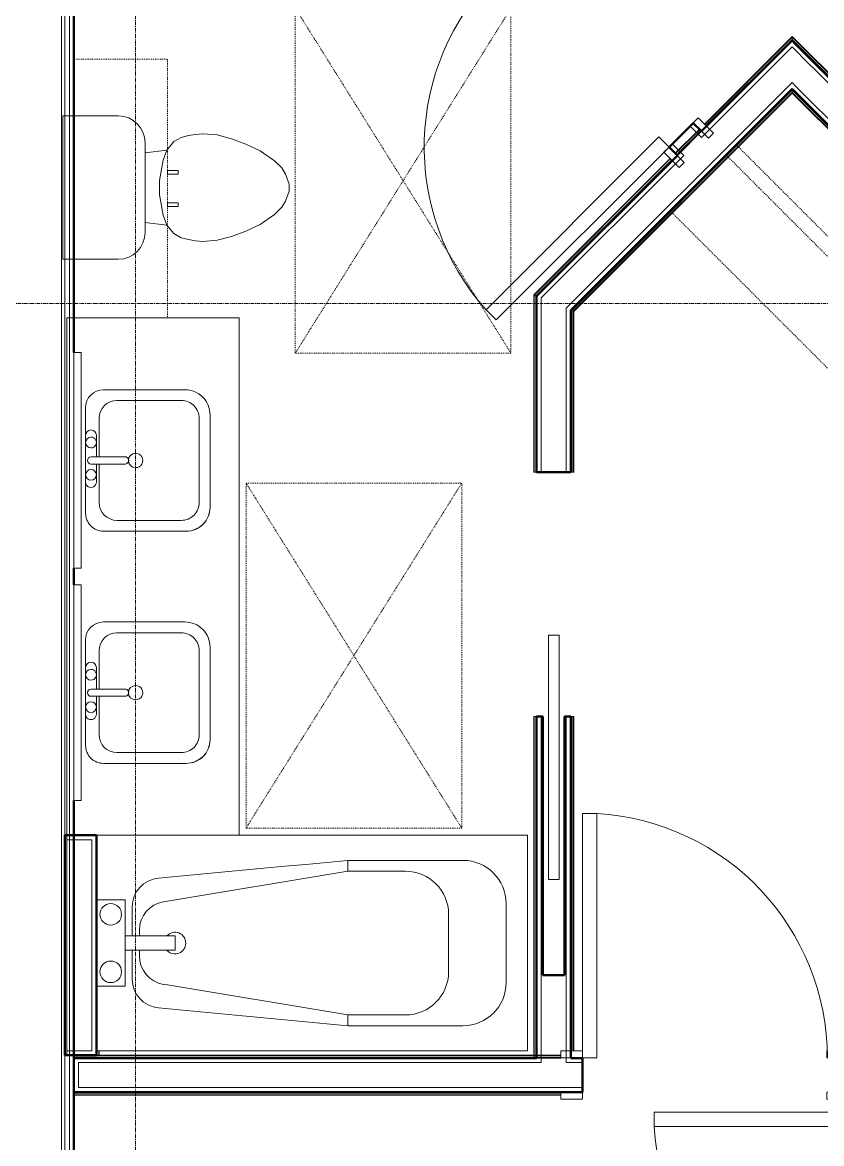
# Model space of a CAD drawing. Header units: inches. Extents: x -4218 to -1830, y 9767 to 12426.
# Drawn here: x -2516 to -2404.9, y 11418.3 to 11574.3 of the extents above; entities that cross this region are included whole.
import ezdxf

# ---------------------------------------------------------------- set-up
doc = ezdxf.new("R2010")
doc.units = ezdxf.units.IN
doc.header["$MEASUREMENT"] = 0
doc.linetypes.add('Dash', pattern=[0.25, 0.125, -0.125])
doc.linetypes.add('Grid Line 1_2_', pattern=[0.875, 0.5, -0.125, 0.125, -0.125])
for name, color, linetype, lineweight in [('0-1', 7, 'Continuous', 5), ('0-2', 253, 'Continuous', 9), ('A-DOOR-1', 7, 'Continuous', 9), ('A-DOOR-2', 50, 'Continuous', 20), ('A-DOOR-FRAM-1', 50, 'Continuous', 20), ('A-GENM-HDLN-1', 7, 'Dash', 9), ('A-WALL-1', 250, 'Continuous', 50), ('A-WALL-2', 10, 'Continuous', 13), ('A-WALL-3', 254, 'Continuous', 9), ('A-WALL-4', 253, 'Continuous', 9), ('A-WALL-5', 252, 'Continuous', 9), ('A-WALL-6', 7, 'Continuous', 9), ('I-WALL-1', 250, 'Continuous', 50), ('I-WALL-3', 253, 'Continuous', 9), ('I-WALL-4', 252, 'Continuous', 9), ('P-SANR-FIXT-1', 7, 'Continuous', 9), ('P-SANR-FIXT-2', 253, 'Continuous', 9), ('P-SANR-FIXT-3', 252, 'Continuous', 9), ('Q-CASE-1', 252, 'Continuous', 9), ('Q-CASE-2', 7, 'Continuous', 9), ('Q-CASE-3', 253, 'Continuous', 9), ('Q-CASE-4', 7, 'Dash', 9), ('Q-CASE-5', 254, 'Continuous', 9), ('Q-CASE-HDLN-1', 7, 'Dash', 9), ('S-GRID-1', 1, 'Grid Line 1_2_', 9)]:
    doc.layers.add(name, color=color, linetype=linetype, lineweight=lineweight)

# ---------------------------------------------------------------- blocks, each defined once
blk = doc.blocks.new('Basic Wall _ INT - W4BØF - _5_8 GYP - 2X4 WOOD_BATT_ - 5_8 GYP_ - ___-2687653-BACKGROUND - 3RD FLOOR')
at = {"layer": 'A-WALL-4'}
for p, q in [((-2408.95, 11572.28), (-2408.95, 11572.37)), ((-2408.95, 11572.08), (-2408.95, 11572.28)), ((-2408.95, 11571.98), (-2408.95, 11572.07)), ((-2408.95, 11571.79), (-2408.95, 11571.82)), ((-2421.81, 11559.42), (-2425.16, 11556.07)), ((-2424.92, 11555.82), (-2421.56, 11559.18)), ((-2444.91, 11536.41), (-2444.85, 11536.38)), ((-2444.85, 11536.38), (-2444.7, 11536.32)), ((-2444.7, 11536.32), (-2444.64, 11536.29)), ((-2444.52, 11536.24), (-2444.5, 11536.23))]:
    blk.add_line(p, q, dxfattribs=at)
at = {"layer": 'A-WALL-5'}
for p, q in [((-2408.95, 11572.28), (-2421.1, 11560.13)), ((-2420.85, 11559.88), (-2408.95, 11571.79)), ((-2421.85, 11559.47), (-2425.21, 11556.11)), ((-2422.09, 11558.82), (-2424.56, 11556.35)), ((-2421.65, 11559.26), (-2422.05, 11558.86)), ((-2425.87, 11555.36), (-2444.85, 11536.38)), ((-2444.5, 11536.23), (-2425.62, 11555.11)), ((-2424.6, 11556.31), (-2425, 11555.91))]:
    blk.add_line(p, q, dxfattribs=at)
at = {"layer": 'A-WALL-6'}
for p, q in [((-2408.95, 11572.37), (-2421.14, 11560.18)), ((-2408.95, 11571.96), (-2420.94, 11559.97)), ((-2425.92, 11555.4), (-2444.91, 11536.41)), ((-2425.71, 11555.2), (-2444.62, 11536.29))]:
    blk.add_line(p, q, dxfattribs=at)
at = {"layer": 'A-WALL-6', "flags": 128}
for points in [[(-2408.95, 11572.37), (-2408.95, 11572.2), (-2408.95, 11572.07), (-2408.95, 11571.99), (-2408.95, 11571.96)], [(-2408.95, 11571.96), (-2408.95, 11571.96), (-2408.95, 11571.95), (-2408.95, 11571.93), (-2408.95, 11571.9), (-2408.95, 11571.88), (-2408.95, 11571.85)], [(-2444.62, 11536.29), (-2444.64, 11536.29), (-2444.7, 11536.32), (-2444.79, 11536.36), (-2444.91, 11536.41)], [(-2444.54, 11536.25), (-2444.56, 11536.26), (-2444.58, 11536.27), (-2444.6, 11536.28), (-2444.61, 11536.28), (-2444.62, 11536.28), (-2444.62, 11536.29)]]:
    blk.add_lwpolyline(points, dxfattribs=at)
blk = doc.blocks.new('Basic Wall _ INT - W4BØF - _5_8 GYP - 2X4 WOOD_BATT_ - 5_8 GYP_ - ___-2687652-BACKGROUND - 3RD FLOOR')
at = {"layer": 'A-WALL-4'}
for p, q in [((-2408.95, 11565.03), (-2408.95, 11565.07)), ((-2408.95, 11564.78), (-2408.95, 11564.87)), ((-2408.95, 11564.57), (-2408.95, 11564.78)), ((-2408.95, 11564.48), (-2408.95, 11564.57)), ((-2439.75, 11534.27), (-2439.72, 11534.26)), ((-2439.61, 11534.21), (-2439.55, 11534.18)), ((-2439.54, 11534.18), (-2439.4, 11534.12)), ((-2439.4, 11534.12), (-2439.34, 11534.1))]:
    blk.add_line(p, q, dxfattribs=at)
at = {"layer": 'A-WALL-5'}
for p, q in [((-2439.75, 11534.27), (-2408.95, 11565.07)), ((-2408.95, 11564.57), (-2439.4, 11534.12))]:
    blk.add_line(p, q, dxfattribs=at)
at = {"layer": 'A-WALL-6'}
for p, q in [((-2439.62, 11534.21), (-2408.95, 11564.89)), ((-2408.95, 11564.48), (-2439.34, 11534.1))]:
    blk.add_line(p, q, dxfattribs=at)
at = {"layer": 'A-WALL-6', "flags": 128}
for points in [[(-2408.95, 11565.01), (-2408.95, 11564.98), (-2408.95, 11564.95), (-2408.95, 11564.92), (-2408.95, 11564.91), (-2408.95, 11564.89), (-2408.95, 11564.89)], [(-2408.95, 11564.89), (-2408.95, 11564.86), (-2408.95, 11564.78), (-2408.95, 11564.65), (-2408.95, 11564.48)], [(-2439.62, 11534.21), (-2439.63, 11534.22), (-2439.63, 11534.22), (-2439.65, 11534.22), (-2439.66, 11534.23), (-2439.68, 11534.24), (-2439.71, 11534.25)], [(-2439.34, 11534.1), (-2439.45, 11534.14), (-2439.55, 11534.18), (-2439.6, 11534.21), (-2439.62, 11534.21)]]:
    blk.add_lwpolyline(points, dxfattribs=at)
blk = doc.blocks.new('Basic Wall _ INT - W4BØF - _5_8 GYP - 2X4 WOOD_BATT_ - 5_8 GYP_ - ___-2687655-BACKGROUND - 3RD FLOOR')
at = {"layer": 'A-WALL-4'}
for p, q in [((-2439.72, 11534.26), (-2439.75, 11534.27)), ((-2439.55, 11534.18), (-2439.61, 11534.21)), ((-2439.4, 11534.12), (-2439.54, 11534.18)), ((-2439.34, 11534.1), (-2439.4, 11534.12))]:
    blk.add_line(p, q, dxfattribs=at)
at = {"layer": 'A-WALL-5'}
for p, q in [((-2439.75, 11511.72), (-2439.75, 11534.27)), ((-2439.4, 11534.12), (-2439.4, 11511.72)), ((-2439.75, 11511.72), (-2439.72, 11511.72)), ((-2439.61, 11511.72), (-2439.55, 11511.72)), ((-2439.54, 11511.72), (-2439.4, 11511.72)), ((-2439.4, 11511.72), (-2439.34, 11511.72)), ((-2439.72, 11477.72), (-2439.75, 11477.72)), ((-2439.75, 11431.2), (-2439.75, 11477.72)), ((-2439.55, 11477.72), (-2439.61, 11477.72)), ((-2439.4, 11477.72), (-2439.54, 11477.72)), ((-2439.34, 11477.72), (-2439.4, 11477.72)), ((-2439.4, 11477.72), (-2439.4, 11431.2))]:
    blk.add_line(p, q, dxfattribs=at)
at = {"layer": 'A-WALL-6'}
for p, q in [((-2439.62, 11511.72), (-2439.62, 11534.21)), ((-2439.34, 11534.1), (-2439.34, 11511.72)), ((-2439.71, 11511.72), (-2439.75, 11511.72)), ((-2439.62, 11511.72), (-2439.71, 11511.72)), ((-2439.34, 11511.72), (-2439.62, 11511.72)), ((-2439.75, 11477.72), (-2439.71, 11477.72)), ((-2439.71, 11477.72), (-2439.62, 11477.72)), ((-2439.62, 11431.2), (-2439.62, 11477.72)), ((-2439.62, 11477.72), (-2439.34, 11477.72)), ((-2439.34, 11477.72), (-2439.34, 11431.2))]:
    blk.add_line(p, q, dxfattribs=at)
at = {"layer": 'A-WALL-6', "flags": 128}
for points in [[(-2439.71, 11534.25), (-2439.68, 11534.24), (-2439.66, 11534.23), (-2439.65, 11534.22), (-2439.63, 11534.22), (-2439.63, 11534.22), (-2439.62, 11534.21)], [(-2439.62, 11534.21), (-2439.6, 11534.21), (-2439.55, 11534.18), (-2439.45, 11534.14), (-2439.34, 11534.1)]]:
    blk.add_lwpolyline(points, dxfattribs=at)
blk = doc.blocks.new('Basic Wall _ INT - W4BØF - _5_8 GYP - 2X4 WOOD_BATT_ - 5_8 GYP_ - ___-2687654-BACKGROUND - 3RD FLOOR')
at = {"layer": 'A-WALL-3'}
for p, q in [((-2444.91, 11430.2), (-2444.85, 11430.2)), ((-2444.85, 11430.2), (-2444.7, 11430.2)), ((-2444.7, 11430.2), (-2444.64, 11430.2)), ((-2444.52, 11430.2), (-2444.5, 11430.2))]:
    blk.add_line(p, q, dxfattribs=at)
at = {"layer": 'A-WALL-4'}
for p, q in [((-2444.85, 11536.38), (-2444.91, 11536.41)), ((-2444.7, 11536.32), (-2444.85, 11536.38)), ((-2444.64, 11536.29), (-2444.7, 11536.32)), ((-2444.5, 11536.23), (-2444.52, 11536.24)), ((-2444.62, 11430.2), (-2444.91, 11430.2)), ((-2444.85, 11430.62), (-2444.85, 11430.51)), ((-2444.85, 11430.5), (-2444.85, 11430.42)), ((-2444.85, 11430.41), (-2444.85, 11430.35)), ((-2444.56, 11430.2), (-2444.62, 11430.2))]:
    blk.add_line(p, q, dxfattribs=at)
at = {"layer": 'A-WALL-5'}
for p, q in [((-2444.85, 11536.38), (-2444.85, 11511.72)), ((-2444.5, 11511.72), (-2444.5, 11536.23)), ((-2444.91, 11511.72), (-2444.85, 11511.72)), ((-2444.85, 11511.72), (-2444.7, 11511.72)), ((-2444.7, 11511.72), (-2444.64, 11511.72)), ((-2444.52, 11511.72), (-2444.5, 11511.72)), ((-2444.85, 11477.72), (-2444.91, 11477.72)), ((-2444.7, 11477.72), (-2444.85, 11477.72)), ((-2444.85, 11477.72), (-2444.85, 11430.62)), ((-2444.64, 11477.72), (-2444.7, 11477.72)), ((-2444.5, 11477.72), (-2444.52, 11477.72)), ((-2444.5, 11430.2), (-2444.5, 11477.72)), ((-2444.91, 11430.62), (-2444.91, 11430.51)), ((-2444.91, 11430.5), (-2444.91, 11430.42)), ((-2444.91, 11430.41), (-2444.91, 11430.35)), ((-2444.54, 11430.2), (-2444.56, 11430.2)), ((-2444.5, 11430.2), (-2444.54, 11430.2))]:
    blk.add_line(p, q, dxfattribs=at)
at = {"layer": 'A-WALL-6'}
for p, q in [((-2444.91, 11536.41), (-2444.91, 11511.72)), ((-2444.62, 11536.29), (-2444.62, 11511.72)), ((-2444.62, 11511.72), (-2444.91, 11511.72)), ((-2444.54, 11511.72), (-2444.62, 11511.72)), ((-2444.5, 11511.72), (-2444.54, 11511.72)), ((-2444.91, 11477.72), (-2444.62, 11477.72)), ((-2444.91, 11477.72), (-2444.91, 11430.62)), ((-2444.62, 11477.72), (-2444.62, 11430.2)), ((-2444.62, 11477.72), (-2444.54, 11477.72)), ((-2444.54, 11477.72), (-2444.5, 11477.72))]:
    blk.add_line(p, q, dxfattribs=at)
at = {"layer": 'A-WALL-6', "flags": 128}
for points in [[(-2444.91, 11536.41), (-2444.79, 11536.36), (-2444.7, 11536.32), (-2444.64, 11536.29), (-2444.62, 11536.29)], [(-2444.62, 11536.29), (-2444.62, 11536.28), (-2444.61, 11536.28), (-2444.6, 11536.28), (-2444.58, 11536.27), (-2444.56, 11536.26), (-2444.54, 11536.25)]]:
    blk.add_lwpolyline(points, dxfattribs=at)
blk = doc.blocks.new('POCKET - FLUSH - 2-10 x 6-8-2882529-BACKGROUND - 3RD FLOOR')
at = {"layer": 'A-DOOR-2'}
for p, q in [((-39.67, 0.75), (-39.67, -0.75)), ((-5.67, 0.75), (-39.67, 0.75)), ((-5.67, -0.75), (-5.67, 0.75)), ((-39.67, -0.75), (-5.67, -0.75))]:
    blk.add_line(p, q, dxfattribs=at)
blk = doc.blocks.new('Bath Tub - Maestro - 60_x30_-1352617-BACKGROUND - 3RD FLOOR')
at = {"layer": 'P-SANR-FIXT-1'}
for p, q in [((60, 30), (19.88, 30)), ((60, 0), (60, 30)), ((35, 25), (9.35, 20.74)), ((35, 26.5), (51, 26.5)), ((35, 26.5), (35, 25)), ((43, 25), (35, 25)), ((4, 21), (0, 21)), ((4, 16), (4, 21)), ((57, 20.5), (57, 9.5)), ((5, 16), (5, 20.04)), ((49, 11), (49, 19)), ((4, 14), (4, 16)), ((4, 16), (10.94, 16)), ((6, 16.8), (6, 16)), ((10.94, 14), (10.94, 16)), ((4, 9), (4, 14)), ((10.94, 14), (4, 14)), ((5, 9.96), (5, 14)), ((6, 14), (6, 13.2)), ((0, 9), (4, 9)), ((9.35, 9.26), (35, 5)), ((35, 3.5), (35, 5)), ((35, 5), (43, 5)), ((51, 3.5), (35, 3.5)), ((0, 0), (60, 0))]:
    blk.add_line(p, q, dxfattribs=at)
at = {"layer": 'P-SANR-FIXT-1', "flags": 128}
for points in [[(8.63, 24.03), (11.56, 24.3), (14.49, 24.58), (17.42, 24.85), (20.35, 25.13), (23.28, 25.4), (26.21, 25.68), (29.14, 25.95), (32.07, 26.23), (35, 26.5)], [(35, 3.5), (32.07, 3.77), (29.14, 4.05), (26.21, 4.32), (23.28, 4.6), (20.35, 4.87), (17.42, 5.15), (14.49, 5.42), (11.56, 5.7), (8.63, 5.97)]]:
    blk.add_lwpolyline(points, dxfattribs=at)
at = {"layer": 'P-SANR-FIXT-1'}
for centre, radius, start, end in [((43, 19), 6, 360, 90), ((51, 20.5), 6, 360, 90), ((9, 20.04), 4, 95.3558, 180), ((2, 19), 1.5, 360, 180), ((10, 16.8), 4, 99.4223, 180), ((2, 19), 1.5, 180, 360), ((10.94, 15), 1.5, 360, 137.9289), ((10.94, 15), 1.5, 222.0711, 360), ((2, 11), 1.5, 360, 180), ((10, 13.2), 4, 180, 260.5777), ((2, 11), 1.5, 180, 360), ((43, 11), 6, 270, 0), ((9, 9.96), 4, 180, 264.6442), ((51, 9.5), 6, 270, 360)]:
    blk.add_arc(centre, radius, start, end, dxfattribs=at)
at = {"layer": 'P-SANR-FIXT-2'}
blk.add_line((0, 21), (0, 9), dxfattribs=at)
at = {"layer": 'P-SANR-FIXT-3'}
for p, q in [((0, 30), (0, 21)), ((0, 21), (0, 9)), ((0, 9), (0, 0))]:
    blk.add_line(p, q, dxfattribs=at)
blk = doc.blocks.new('Toilet-Domestic-3D - Toilet-Domestic-3D-2939674-BACKGROUND - 3RD FLOOR')
at = {"layer": 'P-SANR-FIXT-1'}
for p, q in [((-3.74, 10), (-2.74, 11)), ((-2.74, 11), (-1.87, 11.5)), ((-1.87, 11.5), (-0.5, 12)), ((-0.5, 12), (0.5, 12)), ((0.5, 12), (1.87, 11.5)), ((1.87, 11.5), (2.74, 11)), ((2.74, 11), (3.74, 10)), ((-5.13, 8), (-3.74, 10)), ((3.74, 10), (5.13, 8)), ((-6.06, 6), (-5.13, 8)), ((5.13, 8), (6.06, 6)), ((-6.79, 4), (-6.06, 6)), ((6.06, 6), (6.79, 4)), ((-7.33, 1.99), (-6.79, 4)), ((6.79, 4), (7.33, 1.99)), ((-7.5, 0), (-7.33, 1.99)), ((7.33, 1.99), (7.5, 0)), ((-7.41, -1), (-7.5, 0)), ((-7.24, -2), (-7.41, -1)), ((7.41, -1), (7.24, -2)), ((7.5, 0), (7.41, -1)), ((-6.97, -3), (-7.24, -2)), ((-6.4, -4), (-6.97, -3)), ((6.97, -3), (6.4, -4)), ((7.24, -2), (6.97, -3)), ((-5.21, -5), (-6.4, -4)), ((6.4, -4), (5.21, -5)), ((-3.84, -5.5), (-5.21, -5)), ((-4.86, -8.02), (-5.21, -5)), ((-1, -6), (-3.84, -5.5)), ((1, -6), (-1, -6)), ((3.84, -5.5), (1, -6)), ((5.21, -5), (3.84, -5.5)), ((4.86, -8.02), (5.21, -5)), ((6.25, -8.02), (-6.25, -8.02)), ((-9.98, -11.75), (-9.98, -17.93)), ((9.98, -17.93), (9.98, -11.75))]:
    blk.add_line(p, q, dxfattribs=at)
for centre, start, end in [((-6.25, -11.75), 90, 180), ((6.25, -11.75), 0, 90)]:
    blk.add_arc(centre, 3.73, start, end, dxfattribs=at)
at = {"layer": 'P-SANR-FIXT-3'}
for p, q in [((-9.98, -17.93), (-9.98, -19.48)), ((9.98, -19.48), (9.98, -17.93)), ((-9.98, -19.48), (9.98, -19.48))]:
    blk.add_line(p, q, dxfattribs=at)
blk = doc.blocks.new('Bath Vanity - Bath Vanity 72_-3150018-BACKGROUND - 3RD FLOOR')
at = {"layer": 'Q-CASE-1'}
for p, q in [((36.74, 1), (36.74, 4.12)), ((-35.26, 1), (-35.26, 0)), ((-35.26, 0), (36.74, 0))]:
    blk.add_line(p, q, dxfattribs=at)
at = {"layer": 'Q-CASE-2'}
for p, q in [((36.74, 24), (-35.26, 24)), ((-35.26, 24), (-35.26, 1)), ((36.74, 4.12), (36.74, 24))]:
    blk.add_line(p, q, dxfattribs=at)
at = {"layer": 'Q-CASE-3'}
blk.add_line((36.74, 0.04), (36.74, 1), dxfattribs=at)
blk = doc.blocks.new('ADA Clearances - 30_x48_-1721104-BACKGROUND - 3RD FLOOR')
at = {"layer": 'A-GENM-HDLN-1'}
for p, q in [((15, 24), (-15, -24)), ((-15, 24), (15, -24)), ((-15, -24), (-15, 24)), ((-15, 24), (15, 24)), ((15, 24), (15, -24)), ((15, -24), (-15, -24))]:
    blk.add_line(p, q, dxfattribs=at)
blk = doc.blocks.new('M_Sink Vanity-Square - 500 x 440mm-1372835-BACKGROUND - 3RD FLOOR')
at = {"layer": 'P-SANR-FIXT-1'}
for p, q in [((-5.72, 10.23), (7.14, 10.23)), ((-5.72, 10.23), (7.14, 10.23)), ((-5.22, 8.73), (6.46, 8.73)), ((-9.22, -4.59), (-9.22, 6.73)), ((-9.22, -4.59), (-9.22, 6.73)), ((10.46, 6.91), (10.46, -4.59)), ((10.46, 6.91), (10.46, -4.59)), ((-7.72, -2.72), (-7.72, 6.23)), ((8.96, 6.23), (8.96, -2.72)), ((0.12, -6.33), (0.12, -1.59)), ((1.12, -6.33), (1.12, -1.59)), ((0.12, -5.22), (-5.22, -5.22)), ((-2.88, -5.59), (0.12, -5.59)), ((6.46, -5.22), (1.12, -5.22)), ((1.12, -5.59), (3.62, -5.59)), ((7.96, -7.09), (-6.72, -7.09)), ((7.96, -7.09), (-6.72, -7.09)), ((3.62, -7.09), (-2.88, -7.09))]:
    blk.add_line(p, q, dxfattribs=at)
for centre, radius, start, end in [((-5.72, 6.73), 3.5, 90, 180), ((-5.72, 6.73), 3.5, 90, 180), ((7.14, 6.91), 3.32, 0, 90), ((7.14, 6.91), 3.32, 360, 90), ((-5.22, 6.23), 2.5, 90, 180), ((6.46, 6.23), 2.5, 360, 90), ((0.62, -0.13), 1, 360, 180), ((0.62, -0.13), 1, 180, 0), ((0.62, -1.59), 0.5, 360, 180), ((-5.22, -2.72), 2.5, 180, 270), ((6.46, -2.72), 2.5, 270, 360), ((-6.72, -4.59), 2.5, 180, 270), ((-6.72, -4.59), 2.5, 180, 270), ((7.96, -4.59), 2.5, 270, 0), ((7.96, -4.59), 2.5, 270, 0), ((-2.88, -6.34), 0.75, 90, 270), ((-1.88, -6.34), 0.75, 360, 180), ((2.62, -6.34), 0.75, 0, 180), ((3.62, -6.34), 0.75, 270, 90), ((-1.88, -6.34), 0.75, 180, 0), ((0.62, -6.33), 0.5, 180, 0), ((2.62, -6.34), 0.75, 180, 0)]:
    blk.add_arc(centre, radius, start, end, dxfattribs=at)
blk = doc.blocks.new('Basic Wall _ INT - W4BØF - _5_8 GYP - 2X4 WOOD_BATT_ - 5_8 GYP_ - ___-2687657-BACKGROUND - 3RD FLOOR')
at = {"layer": 'A-WALL-4'}
for p, q in [((-2408.95, 11572.37), (-2408.95, 11572.28)), ((-2408.95, 11572.28), (-2408.95, 11572.08)), ((-2408.95, 11572.07), (-2408.95, 11571.98)), ((-2408.95, 11571.82), (-2408.95, 11571.79))]:
    blk.add_line(p, q, dxfattribs=at)
at = {"layer": 'A-WALL-5'}
for p, q in [((-2408.95, 11572.28), (-2334.89, 11498.23)), ((-2335.14, 11497.98), (-2408.95, 11571.79))]:
    blk.add_line(p, q, dxfattribs=at)
at = {"layer": 'A-WALL-6'}
for p, q in [((-2408.95, 11572.37), (-2334.85, 11498.27)), ((-2335.05, 11498.07), (-2408.95, 11571.96))]:
    blk.add_line(p, q, dxfattribs=at)
at = {"layer": 'A-WALL-6', "flags": 128}
for points in [[(-2408.95, 11571.96), (-2408.95, 11571.99), (-2408.95, 11572.07), (-2408.95, 11572.2), (-2408.95, 11572.37)], [(-2408.95, 11571.85), (-2408.95, 11571.88), (-2408.95, 11571.9), (-2408.95, 11571.93), (-2408.95, 11571.95), (-2408.95, 11571.96), (-2408.95, 11571.96)]]:
    blk.add_lwpolyline(points, dxfattribs=at)
blk = doc.blocks.new('Basic Wall _ INT - W4BØF - _5_8 GYP - 2X4 WOOD_BATT_ - 5_8 GYP_ - ___-2687656-BACKGROUND - 3RD FLOOR')
at = {"layer": 'A-WALL-4'}
for p, q in [((-2408.95, 11565.07), (-2408.95, 11565.03)), ((-2408.95, 11564.87), (-2408.95, 11564.78)), ((-2408.95, 11564.78), (-2408.95, 11564.57)), ((-2408.95, 11564.57), (-2408.95, 11564.48))]:
    blk.add_line(p, q, dxfattribs=at)
at = {"layer": 'A-WALL-5'}
for p, q in [((-2352.3, 11508.42), (-2408.95, 11565.07)), ((-2408.95, 11564.57), (-2352.71, 11508.34))]:
    blk.add_line(p, q, dxfattribs=at)
at = {"layer": 'A-WALL-6'}
for p, q in [((-2408.95, 11564.89), (-2352.3, 11508.24)), ((-2408.95, 11564.48), (-2352.71, 11508.25))]:
    blk.add_line(p, q, dxfattribs=at)
at = {"layer": 'A-WALL-6', "flags": 128}
for points in [[(-2408.95, 11564.89), (-2408.95, 11564.89), (-2408.95, 11564.91), (-2408.95, 11564.92), (-2408.95, 11564.95), (-2408.95, 11564.98), (-2408.95, 11565.01)], [(-2408.95, 11564.48), (-2408.95, 11564.65), (-2408.95, 11564.78), (-2408.95, 11564.86), (-2408.95, 11564.89)]]:
    blk.add_lwpolyline(points, dxfattribs=at)
blk = doc.blocks.new('OD_CW_Closet - OD_CW_Closet-2622403-BACKGROUND - 3RD FLOOR')
at = {"layer": 'Q-CASE-HDLN-1'}
for p, q in [((80.94, 24), (0.74, 24)), ((0.74, 24), (0.74, 0)), ((80.94, 0), (80.94, 24)), ((0.74, 13), (80.94, 13)), ((0.74, 11), (80.94, 11)), ((0.74, 0), (80.94, 0))]:
    blk.add_line(p, q, dxfattribs=at)
blk = doc.blocks.new('SWING - SINGLE - FLUSH - 2-10 x 6-8 - PRIVACY-3199405-BACKGROUND - 3RD FLOOR')
at = {"layer": 'A-DOOR-1'}
blk.add_arc((17, -2.38), 34.07, 180, 266.6343, dxfattribs=at)
at = {"layer": 'A-DOOR-2'}
for p, q in [((15, -2.38), (15, -36.38)), ((17, -2.38), (15, -2.38)), ((17, -2.38), (17, -36.38)), ((17, -36.38), (15, -36.38))]:
    blk.add_line(p, q, dxfattribs=at)
at = {"layer": 'A-DOOR-FRAM-1'}
for p, q in [((-20, 2.37), (-20, 3.37)), ((-20, 3.37), (-17, 3.37)), ((-17, 3.37), (-17, 2.37)), ((17, 2.37), (17, 3.37)), ((17, 3.37), (20, 3.37)), ((20, 3.37), (20, 2.37)), ((-17, 2.37), (-20, 2.37)), ((20, 2.37), (17, 2.37)), ((-20, -2.38), (-17, -2.38)), ((-20, -3.38), (-20, -2.38)), ((-17, -2.38), (-17, -3.38)), ((17, -2.38), (20, -2.38)), ((17, -3.38), (17, -2.38)), ((20, -2.38), (20, -3.38)), ((-17, -3.38), (-20, -3.38)), ((20, -3.38), (17, -3.38))]:
    blk.add_line(p, q, dxfattribs=at)
blk = doc.blocks.new('SWING - SINGLE - FLUSH - 2-8 x 6-8 - PASSAGE-3199418-BACKGROUND - 3RD FLOOR')
at = {"layer": 'A-DOOR-1'}
blk.add_arc((16, -2.38), 32.07, 180, 266.4241, dxfattribs=at)
at = {"layer": 'A-DOOR-2'}
for p, q in [((14, -2.38), (14, -34.38)), ((16, -2.38), (14, -2.38)), ((16, -2.38), (16, -34.38)), ((16, -34.38), (14, -34.38))]:
    blk.add_line(p, q, dxfattribs=at)
at = {"layer": 'A-DOOR-FRAM-1'}
for p, q in [((-19, 2.37), (-19, 3.37)), ((-19, 3.37), (-16, 3.37)), ((-16, 3.37), (-16, 2.37)), ((16, 2.37), (16, 3.37)), ((16, 3.37), (19, 3.37)), ((19, 3.37), (19, 2.37)), ((-16, 2.37), (-19, 2.37)), ((19, 2.37), (16, 2.37)), ((-19, -2.38), (-16, -2.38)), ((-19, -3.38), (-19, -2.38)), ((-16, -2.38), (-16, -3.38)), ((16, -2.38), (19, -2.38)), ((16, -3.38), (16, -2.38)), ((19, -2.38), (19, -3.38)), ((-16, -3.38), (-19, -3.38)), ((19, -3.38), (16, -3.38))]:
    blk.add_line(p, q, dxfattribs=at)
blk = doc.blocks.new('SWING - SINGLE - FLUSH - 2-10 x 6-8 - PRIVACY-3199407-BACKGROUND - 3RD FLOOR')
at = {"layer": 'A-DOOR-1'}
blk.add_arc((17, 2.37), 34.07, 93.3657, 180, dxfattribs=at)
at = {"layer": 'A-DOOR-2'}
for p, q in [((15, 2.37), (15, 36.38)), ((17, 36.38), (15, 36.38)), ((17, 2.37), (17, 36.38)), ((17, 2.37), (15, 2.37))]:
    blk.add_line(p, q, dxfattribs=at)
at = {"layer": 'A-DOOR-FRAM-1'}
for p, q in [((-17, 3.37), (-20, 3.37)), ((-20, 3.37), (-20, 2.37)), ((-17, 2.37), (-17, 3.37)), ((20, 3.37), (17, 3.37)), ((17, 3.37), (17, 2.37)), ((20, 2.37), (20, 3.37)), ((-20, 2.37), (-17, 2.37)), ((17, 2.37), (20, 2.37)), ((-17, -2.38), (-20, -2.38)), ((-20, -2.38), (-20, -3.38)), ((-17, -3.38), (-17, -2.38)), ((20, -2.38), (17, -2.38)), ((17, -2.38), (17, -3.38)), ((20, -3.38), (20, -2.38)), ((-20, -3.38), (-17, -3.38)), ((17, -3.38), (20, -3.38))]:
    blk.add_line(p, q, dxfattribs=at)
blk = doc.blocks.new('Basic Wall _ INT - W4BØF - _5_8 GYP - 2X4 WOOD_BATT_ - 5_8 GYP_ - ___-2694563-BACKGROUND - 3RD FLOOR')
at = {"layer": 'A-WALL-4'}
for p, q in [((-2508.87, 11425.45), (-2508.87, 11425.43)), ((-2508.87, 11425.31), (-2508.87, 11425.25)), ((-2508.87, 11425.25), (-2508.87, 11425.1)), ((-2508.87, 11425.1), (-2508.87, 11425.04)), ((-2438.12, 11425.45), (-2441.12, 11425.45))]:
    blk.add_line(p, q, dxfattribs=at)
at = {"layer": 'A-WALL-5'}
for p, q in [((-2508.87, 11425.41), (-2508.87, 11425.45)), ((-2441.12, 11425.45), (-2508.87, 11425.45)), ((-2508.87, 11425.39), (-2508.87, 11425.41)), ((-2508.87, 11425.35), (-2508.87, 11425.39)), ((-2508.87, 11425.34), (-2508.87, 11425.35)), ((-2508.87, 11425.33), (-2508.87, 11425.34)), ((-2508.87, 11425.04), (-2508.87, 11425.33)), ((-2508.87, 11425.1), (-2441.12, 11425.1))]:
    blk.add_line(p, q, dxfattribs=at)
at = {"layer": 'A-WALL-6'}
for p, q in [((-2508.87, 11425.33), (-2441.12, 11425.33)), ((-2508.87, 11425.04), (-2441.12, 11425.04))]:
    blk.add_line(p, q, dxfattribs=at)
blk = doc.blocks.new('Basic Wall _ INT - W4BØF - _5_8 GYP - 2X4 WOOD_BATT_ - 5_8 GYP_ - ___-2694564-BACKGROUND - 3RD FLOOR')
at = {"layer": 'A-WALL-4'}
for p, q in [((-2508.87, 11430.56), (-2508.87, 11430.41)), ((-2508.87, 11430.41), (-2508.87, 11430.34)), ((-2508.87, 11430.23), (-2508.87, 11430.2)), ((-2444.91, 11430.56), (-2444.79, 11430.56)), ((-2444.79, 11430.56), (-2444.7, 11430.56)), ((-2444.7, 11430.56), (-2444.64, 11430.56)), ((-2444.5, 11430.56), (-2443.88, 11430.56)), ((-2441.12, 11430.2), (-2444.5, 11430.2)), ((-2443.87, 11430.56), (-2441.12, 11430.56))]:
    blk.add_line(p, q, dxfattribs=at)
at = {"layer": 'A-WALL-5'}
for p, q in [((-2508.87, 11430.62), (-2505.79, 11430.62)), ((-2508.87, 11430.5), (-2508.87, 11430.58)), ((-2508.87, 11430.56), (-2444.91, 11430.56)), ((-2508.87, 11430.41), (-2508.87, 11430.5)), ((-2508.87, 11430.33), (-2508.87, 11430.41)), ((-2508.87, 11430.25), (-2508.87, 11430.33)), ((-2508.87, 11430.2), (-2508.87, 11430.25)), ((-2444.5, 11430.2), (-2508.87, 11430.2)), ((-2505.6, 11430.62), (-2505.55, 11430.62)), ((-2505.55, 11430.62), (-2505.45, 11430.62)), ((-2505.45, 11430.62), (-2505.34, 11430.62)), ((-2444.91, 11430.62), (-2444.79, 11430.62)), ((-2444.79, 11430.62), (-2444.7, 11430.62)), ((-2444.7, 11430.62), (-2444.64, 11430.62)), ((-2444.5, 11430.62), (-2443.88, 11430.62)), ((-2443.88, 11430.33), (-2444.5, 11430.33)), ((-2443.86, 11430.62), (-2441.12, 11430.62)), ((-2441.12, 11430.33), (-2443.84, 11430.33))]:
    blk.add_line(p, q, dxfattribs=at)
at = {"layer": 'A-WALL-6'}
for p, q in [((-2444.5, 11430.33), (-2508.87, 11430.33)), ((-2505.34, 11430.62), (-2444.91, 11430.62))]:
    blk.add_line(p, q, dxfattribs=at)
blk = doc.blocks.new('SWING - SINGLE - FLUSH - 2-10 x 6-8 - PASSAGE-3199423-BACKGROUND - 3RD FLOOR')
at = {"layer": 'A-DOOR-1'}
blk.add_arc((17, -2.38), 34.07, 180, 266.6343, dxfattribs=at)
at = {"layer": 'A-DOOR-2'}
for p, q in [((15, -2.38), (15, -36.38)), ((17, -2.38), (15, -2.38)), ((17, -2.38), (17, -36.38)), ((17, -36.38), (15, -36.38))]:
    blk.add_line(p, q, dxfattribs=at)
at = {"layer": 'A-DOOR-FRAM-1'}
for p, q in [((-20, 2.37), (-20, 3.37)), ((-20, 3.37), (-17, 3.37)), ((-17, 3.37), (-17, 2.37)), ((17, 2.37), (17, 3.37)), ((17, 3.37), (20, 3.37)), ((20, 3.37), (20, 2.37)), ((-17, 2.37), (-20, 2.37)), ((20, 2.37), (17, 2.37)), ((-20, -2.38), (-17, -2.38)), ((-20, -3.38), (-20, -2.38)), ((-17, -2.38), (-17, -3.38)), ((17, -2.38), (20, -2.38)), ((17, -3.38), (17, -2.38)), ((20, -2.38), (20, -3.38)), ((-17, -3.38), (-20, -3.38)), ((20, -3.38), (17, -3.38))]:
    blk.add_line(p, q, dxfattribs=at)
blk = doc.blocks.new('300 Series Wall Hung Cabinet_326 - 36_-2909953-BACKGROUND - 3RD FLOOR')
at = {"layer": 'Q-CASE-2'}
for p, q in [((-2.01, 14.69), (-2.5, 14.69)), ((-2.5, 14.69), (-2.5, 13.19)), ((-2.01, 13.19), (-2.01, 14.69)), ((2.49, 14.69), (2, 14.69)), ((2, 14.69), (2, 13.19)), ((2.49, 13.19), (2.49, 14.69)), ((-2.01, 13.19), (-2.5, 13.19)), ((2.49, 13.19), (2, 13.19))]:
    blk.add_line(p, q, dxfattribs=at)
at = {"layer": 'Q-CASE-4'}
for p, q in [((-18, 0.19), (-18, 13.19)), ((-18, 13.19), (18, 13.19)), ((18, 13.19), (18, 0.19)), ((18, 0.19), (-18, 0.19))]:
    blk.add_line(p, q, dxfattribs=at)
blk = doc.blocks.new('BATHROOM MIRROR - BATHROOM MIRROR 30_-2860221-BACKGROUND - 3RD FLOOR')
at = {"layer": 'Q-CASE-2'}
for p, q in [((-14.26, -23), (15.74, -23)), ((-14.26, -23), (-14.26, -24)), ((15.74, -24), (15.74, -23)), ((15.74, -24), (-14.26, -24))]:
    blk.add_line(p, q, dxfattribs=at)
at = {"layer": 'Q-CASE-5'}
blk.add_line((12.74, -24), (-11.26, -24), dxfattribs=at)
blk = doc.blocks.new('Basic Wall _ INT - W4FØF - INT - _5_8 GYP - 2X4 WOOD_BATT__ - ___-3105917-BACKGROUND - 3RD FLOOR')
at = {"layer": 'A-WALL-4'}
for p, q in [((-2505.54, 11430.58), (-2505.4, 11430.58)), ((-2505.4, 11430.58), (-2505.34, 11430.58))]:
    blk.add_line(p, q, dxfattribs=at)
at = {"layer": 'A-WALL-5'}
for p, q in [((-2505.75, 11431.2), (-2505.75, 11430.58)), ((-2505.75, 11430.58), (-2505.72, 11430.58)), ((-2505.61, 11430.58), (-2505.55, 11430.58)), ((-2505.4, 11430.61), (-2505.4, 11431.2))]:
    blk.add_line(p, q, dxfattribs=at)
at = {"layer": 'A-WALL-6'}
for p, q in [((-2505.71, 11430.58), (-2505.75, 11430.58)), ((-2505.62, 11430.58), (-2505.71, 11430.58)), ((-2505.62, 11430.58), (-2505.62, 11431.2)), ((-2505.34, 11430.58), (-2505.62, 11430.58)), ((-2505.34, 11430.58), (-2505.34, 11431.2))]:
    blk.add_line(p, q, dxfattribs=at)
blk = doc.blocks.new('CTR - 1st Phase - Unit Layouts_rvt-1-BACKGROUND - 3RD FLOOR')
at = {"layer": 'A-WALL-1'}
for p, q in [((-2408.95, 11571.79), (-2421.56, 11559.18)), ((-2408.51, 11571.34), (-2408.95, 11571.79)), ((-2405.59, 11568.43), (-2408.51, 11571.34)), ((-2333.02, 11495.86), (-2405.59, 11568.43)), ((-2439.75, 11534.27), (-2408.95, 11565.07)), ((-2408.95, 11565.07), (-2352.3, 11508.42)), ((-2422.71, 11560.32), (-2426.07, 11556.97)), ((-2421.56, 11559.18), (-2422.71, 11560.32)), ((-2426.07, 11556.97), (-2424.92, 11555.82)), ((-2424.92, 11555.82), (-2444.5, 11536.23)), ((-2444.5, 11536.23), (-2444.5, 11535.35)), ((-2444.5, 11535.35), (-2444.5, 11529.52)), ((-2439.75, 11511.72), (-2439.75, 11534.27)), ((-2444.5, 11529.52), (-2444.5, 11511.72)), ((-2444.5, 11511.72), (-2439.75, 11511.72)), ((-2444.5, 11477.72), (-2444.5, 11430.2)), ((-2443.62, 11477.72), (-2444.5, 11477.72)), ((-2443.62, 11441.72), (-2443.62, 11477.72)), ((-2439.75, 11477.72), (-2440.62, 11477.72)), ((-2440.62, 11477.72), (-2440.62, 11441.72)), ((-2439.75, 11430.2), (-2439.75, 11477.72)), ((-2510.12, 11461.2), (-2510.12, 11430.58)), ((-2509.87, 11461.2), (-2510.12, 11461.2)), ((-2506.37, 11461.2), (-2509.87, 11461.2)), ((-2505.75, 11461.2), (-2506.37, 11461.2)), ((-2505.75, 11430.58), (-2505.75, 11461.2)), ((-2440.62, 11441.72), (-2443.62, 11441.72)), ((-2510.12, 11430.58), (-2509.87, 11430.58)), ((-2509.87, 11430.58), (-2506.37, 11430.58)), ((-2444.5, 11430.2), (-2508.87, 11430.2)), ((-2508.87, 11430.2), (-2508.87, 11429.58)), ((-2506.37, 11430.58), (-2505.75, 11430.58)), ((-2438.12, 11430.2), (-2439.75, 11430.2)), ((-2438.12, 11425.45), (-2438.12, 11430.2)), ((-2508.87, 11429.58), (-2508.87, 11426.08)), ((-2508.87, 11426.08), (-2508.87, 11425.45)), ((-2508.87, 11425.45), (-2438.12, 11425.45))]:
    blk.add_line(p, q, dxfattribs=at)
at = {"layer": 'A-WALL-2'}
for p, q in [((-2421.56, 11558.29), (-2408.95, 11570.9)), ((-2408.95, 11570.9), (-2406.47, 11568.43)), ((-2406.47, 11568.43), (-2406.03, 11567.98)), ((-2333.46, 11495.42), (-2406.03, 11567.98)), ((-2440.37, 11534.53), (-2408.95, 11565.95)), ((-2408.95, 11565.95), (-2408.51, 11565.51)), ((-2351.67, 11508.68), (-2408.51, 11565.51)), ((-2423.15, 11559.88), (-2422, 11558.73)), ((-2421.56, 11558.29), (-2422, 11558.73)), ((-2425.62, 11557.41), (-2424.47, 11556.26)), ((-2443.87, 11535.98), (-2424.03, 11555.82)), ((-2424.03, 11555.82), (-2424.47, 11556.26)), ((-2443.87, 11531.03), (-2443.87, 11535.98)), ((-2440.37, 11533.64), (-2440.37, 11534.53)), ((-2440.37, 11511.72), (-2440.37, 11533.64)), ((-2443.87, 11530.14), (-2443.87, 11531.03)), ((-2443.87, 11511.72), (-2443.87, 11530.14)), ((-2443.87, 11430.2), (-2443.87, 11477.72)), ((-2440.37, 11430.2), (-2440.37, 11477.72)), ((-2509.87, 11460.58), (-2509.87, 11461.2)), ((-2509.87, 11460.58), (-2509.87, 11461.2)), ((-2509.87, 11431.2), (-2509.87, 11460.58)), ((-2506.37, 11460.58), (-2509.87, 11460.58)), ((-2506.37, 11431.2), (-2506.37, 11460.58)), ((-2509.87, 11430.58), (-2509.87, 11431.2)), ((-2509.87, 11431.2), (-2506.37, 11431.2)), ((-2509.87, 11430.58), (-2509.87, 11431.2)), ((-2443.87, 11430.2), (-2443.87, 11429.58)), ((-2440.37, 11430.2), (-2440.37, 11429.58)), ((-2508.25, 11429.58), (-2508.25, 11426.08)), ((-2443.87, 11429.58), (-2508.25, 11429.58)), ((-2438.12, 11429.58), (-2440.37, 11429.58)), ((-2438.12, 11426.08), (-2508.25, 11426.08))]:
    blk.add_line(p, q, dxfattribs=at)
at = {"layer": 'A-WALL-3'}
for p, q in [((-2510.12, 11461.2), (-2510.12, 11430.58)), ((-2444.64, 11430.2), (-2444.91, 11430.2)), ((-2444.5, 11430.62), (-2444.5, 11430.51)), ((-2444.5, 11430.5), (-2444.5, 11430.42)), ((-2444.5, 11430.41), (-2444.5, 11430.35)), ((-2441.12, 11425.45), (-2438.12, 11425.45))]:
    blk.add_line(p, q, dxfattribs=at)
at = {"layer": 'A-WALL-4'}
for p, q in [((-2408.95, 11571.79), (-2420.85, 11559.88)), ((-2408.95, 11571.79), (-2405.59, 11568.43)), ((-2335.14, 11497.98), (-2405.59, 11568.43)), ((-2439.75, 11534.27), (-2408.95, 11565.07)), ((-2408.95, 11565.07), (-2352.3, 11508.42)), ((-2425.62, 11555.11), (-2444.5, 11536.23)), ((-2444.5, 11529.52), (-2444.5, 11536.23)), ((-2439.75, 11511.72), (-2439.75, 11534.27)), ((-2444.5, 11529.52), (-2444.5, 11511.72)), ((-2444.5, 11477.72), (-2444.5, 11430.62)), ((-2439.75, 11431.2), (-2439.75, 11477.72)), ((-2510.12, 11461.2), (-2509.87, 11461.2)), ((-2505.75, 11430.58), (-2510.12, 11430.58)), ((-2508.87, 11425.45), (-2508.87, 11430.2)), ((-2444.91, 11430.2), (-2508.87, 11430.2)), ((-2505.75, 11430.61), (-2505.75, 11431.2)), ((-2508.87, 11425.45), (-2441.12, 11425.45))]:
    blk.add_line(p, q, dxfattribs=at)
at = {"layer": 'A-WALL-5'}
for p, q in [((-2426.07, 11556.97), (-2422.71, 11560.32)), ((-2439.75, 11511.72), (-2444.5, 11511.72)), ((-2444.5, 11477.72), (-2443.62, 11477.72)), ((-2443.62, 11477.72), (-2443.62, 11441.72)), ((-2440.62, 11441.72), (-2440.62, 11477.72)), ((-2440.62, 11477.72), (-2439.75, 11477.72)), ((-2443.62, 11441.72), (-2440.62, 11441.72)), ((-2438.12, 11430.2), (-2438.12, 11425.45))]:
    blk.add_line(p, q, dxfattribs=at)
at = {"layer": '0-2'}
for name, p, rotation in [('SWING - SINGLE - FLUSH - 2-8 x 6-8 - PASSAGE-3199418-BACKGROUND - 3RD FLOOR', (-2493.97, 11598.53), 44.99999999996773), ('SWING - SINGLE - FLUSH - 2-10 x 6-8 - PRIVACY-3199405-BACKGROUND - 3RD FLOOR', (-2436.41, 11570.67), 314.9999999999997), ('ADA Clearances - 30_x48_-1721104-BACKGROUND - 3RD FLOOR', (-2463.07, 11552.29), 180), ('300 Series Wall Hung Cabinet_326 - 36_-2909953-BACKGROUND - 3RD FLOOR', (-2509.06, 11551.2), 270.0000000000096), ('OD_CW_Closet - OD_CW_Closet-2622403-BACKGROUND - 3RD FLOOR', (-2426.44, 11548.62), 314.9999999999441), ('Toilet-Domestic-3D - Toilet-Domestic-3D-2939674-BACKGROUND - 3RD FLOOR', (-2490.95, 11551.33), 269.9999999999899), ('Bath Vanity - Bath Vanity 72_-3150018-BACKGROUND - 3RD FLOOR', (-2509.87, 11497.94), 269.9999999999928), ('BATHROOM MIRROR - BATHROOM MIRROR 30_-2860221-BACKGROUND - 3RD FLOOR', (-2484.87, 11514.1), 269.9999999999999), ('M_Sink Vanity-Square - 500 x 440mm-1372835-BACKGROUND - 3RD FLOOR', (-2500.16, 11513.98), 270.0000000000132), ('ADA Clearances - 30_x48_-1721104-BACKGROUND - 3RD FLOOR', (-2469.92, 11486.2), 180), ('BATHROOM MIRROR - BATHROOM MIRROR 30_-2860221-BACKGROUND - 3RD FLOOR', (-2484.87, 11481.78), 269.9999999999999), ('M_Sink Vanity-Square - 500 x 440mm-1372835-BACKGROUND - 3RD FLOOR', (-2500.16, 11481.66), 270.0000000000132), ('POCKET - FLUSH - 2-10 x 6-8-2882529-BACKGROUND - 3RD FLOOR', (-2442.12, 11494.72), 89.99999999999787), ('SWING - SINGLE - FLUSH - 2-10 x 6-8 - PASSAGE-3199423-BACKGROUND - 3RD FLOOR', (-2421.12, 11427.83), 180), ('SWING - SINGLE - FLUSH - 2-10 x 6-8 - PRIVACY-3199407-BACKGROUND - 3RD FLOOR', (-2391.75, 11405.65), 89.99999999998862)]:
    blk.add_blockref(name, p, dxfattribs=dict(at, rotation=rotation))
for name, p in [('Basic Wall _ INT - W4BØF - _5_8 GYP - 2X4 WOOD_BATT_ - 5_8 GYP_ - ___-2687653-BACKGROUND - 3RD FLOOR', (0, 0)), ('Basic Wall _ INT - W4BØF - _5_8 GYP - 2X4 WOOD_BATT_ - 5_8 GYP_ - ___-2687657-BACKGROUND - 3RD FLOOR', (0, 0)), ('Basic Wall _ INT - W4BØF - _5_8 GYP - 2X4 WOOD_BATT_ - 5_8 GYP_ - ___-2687652-BACKGROUND - 3RD FLOOR', (0, 0)), ('Basic Wall _ INT - W4BØF - _5_8 GYP - 2X4 WOOD_BATT_ - 5_8 GYP_ - ___-2687656-BACKGROUND - 3RD FLOOR', (0, 0)), ('Basic Wall _ INT - W4BØF - _5_8 GYP - 2X4 WOOD_BATT_ - 5_8 GYP_ - ___-2687654-BACKGROUND - 3RD FLOOR', (0, 0)), ('Basic Wall _ INT - W4BØF - _5_8 GYP - 2X4 WOOD_BATT_ - 5_8 GYP_ - ___-2687655-BACKGROUND - 3RD FLOOR', (0, 0)), ('Bath Tub - Maestro - 60_x30_-1352617-BACKGROUND - 3RD FLOOR', (-2505.75, 11431.2)), ('Basic Wall _ INT - W4BØF - _5_8 GYP - 2X4 WOOD_BATT_ - 5_8 GYP_ - ___-2694564-BACKGROUND - 3RD FLOOR', (0, 0)), ('Basic Wall _ INT - W4FØF - INT - _5_8 GYP - 2X4 WOOD_BATT__ - ___-3105917-BACKGROUND - 3RD FLOOR', (0, 0)), ('Basic Wall _ INT - W4BØF - _5_8 GYP - 2X4 WOOD_BATT_ - 5_8 GYP_ - ___-2694563-BACKGROUND - 3RD FLOOR', (0, 0))]:
    blk.add_blockref(name, p, dxfattribs=at)
blk = doc.blocks.new('CTR - 1st Phase - Common Walls_rvt-1-BACKGROUND - 3RD FLOOR')
at = {"layer": 'A-WALL-2'}
for p, q in [((-2510.62, 11255.64), (-2510.62, 11640.61)), ((-2510.12, 11255.64), (-2510.12, 11640.61)), ((-2509.5, 11255.64), (-2509.5, 11640.61))]:
    blk.add_line(p, q, dxfattribs=at)
at = {"layer": 'I-WALL-1'}
for p, q in [((-2508.87, 11528.36), (-2508.87, 11640.61)), ((-2508.87, 11496.04), (-2508.87, 11498.36)), ((-2508.87, 11255.64), (-2508.87, 11466.04))]:
    blk.add_line(p, q, dxfattribs=at)
at = {"layer": 'I-WALL-3'}
for p, q in [((-2508.87, 11430.62), (-2508.87, 11461.2)), ((-2508.87, 11430.35), (-2508.87, 11430.58)), ((-2508.87, 11425.45), (-2508.87, 11430.2)), ((-2508.87, 11425.04), (-2508.87, 11425.31))]:
    blk.add_line(p, q, dxfattribs=at)
at = {"layer": 'I-WALL-4'}
for p, q in [((-2508.87, 11561.31), (-2508.87, 11579.69)), ((-2508.87, 11533.2), (-2508.87, 11541.35)), ((-2508.87, 11256.26), (-2508.87, 11425.04))]:
    blk.add_line(p, q, dxfattribs=at)

msp = doc.modelspace()

# ---------------------------------------------------------------- linework, layer by layer
at = {"layer": 'S-GRID-1'}
for p, q in [((-2500.32, 9836.18), (-2500.32, 12376.81)), ((-1830.2, 11535.19), (-4168.71, 11535.19))]:
    msp.add_line(p, q, dxfattribs=at)

# ---------------------------------------------------------------- block references
at = {"layer": '0-1'}
for name in ['CTR - 1st Phase - Unit Layouts_rvt-1-BACKGROUND - 3RD FLOOR', 'CTR - 1st Phase - Common Walls_rvt-1-BACKGROUND - 3RD FLOOR']:
    msp.add_blockref(name, (0, 0), dxfattribs=at)

doc.saveas('drawing.dxf')
